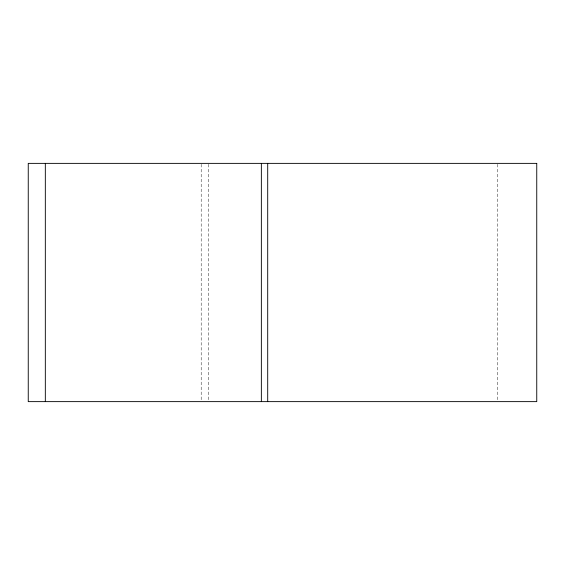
<?xml version="1.0" encoding="UTF-8"?>
<svg xmlns="http://www.w3.org/2000/svg" width="565" height="565" viewBox="0 0 565 565"><rect width="100%" height="100%" fill="white"/><g stroke="black" fill="none" stroke-linecap="round" stroke-linejoin="round"><path stroke-width="0.42" stroke-dasharray="2.83 2.12" d="M497.235 164.253L497.235 400.747M208.739 164.253L208.739 400.747M201.189 164.253L201.189 400.747"/><path stroke-width="0.85" d="M267.704 163.37L267.704 401.63M261.355 163.37L261.355 401.63M45.327 163.37L45.327 401.63M536.75 163.37L28.25 163.37L28.25 401.63L536.75 401.63L536.75 163.37"/></g></svg>
